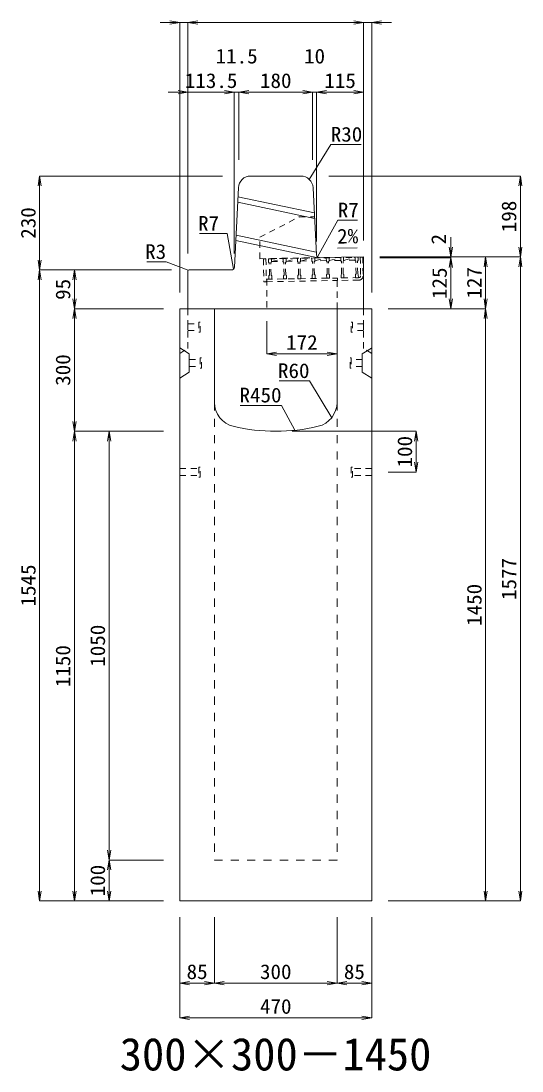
# Model space of a CAD drawing. Units: millimetres at full size. Extents: x -22536 to 51867, y -19720 to 38340.
# Drawn here: x 13776 to 15003, y 31054 to 33625 of the extents above; entities that cross this region are included whole.
import ezdxf
from ezdxf.enums import TextEntityAlignment as Align

# ---------------------------------------------------------------- set-up
doc = ezdxf.new("R2010")
doc.units = ezdxf.units.MM
doc.header["$LTSCALE"] = 20
for name, pattern in [('USER1', [2, 1, -1]), ('USER2', [1.35, 0.75, -0.6]), ('USER3', [1.35, 0.75, -0.6])]:
    doc.linetypes.add(name, pattern=pattern)
for name, color, linetype, lineweight in [('インサート', 3, 'USER2', 9), ('グレーチング', 7, 'USER2', 5), ('寸法線', 7, 'Continuous', 13), ('引出線', 4, 'Continuous', 13), ('本体', 2, 'Continuous', 13)]:
    doc.layers.add(name, color=color, linetype=linetype, lineweight=lineweight)
doc.layers.add('文字', color=7, linetype='Continuous')
doc.styles.add('ＭＳ 明朝', font='')
doc.styles.get('ＭＳ 明朝').set_extended_font_data('MS Mincho')

# ---------------------------------------------------------------- blocks, each defined once
blk = doc.blocks.new('open_arrow')
at = {"color": 0, "linetype": 'Continuous', "lineweight": -2}
blk.add_lwpolyline([(7.5, 1.25), (0, 0), (7.5, -1.25)], dxfattribs=at)

msp = doc.modelspace()

# ---------------------------------------------------------------- linework, layer by layer
at = {"layer": 'インサート'}
for p, q in [((14185, 32883.5), (14212, 32883.5)), ((14185, 32883.5), (14185, 32866.5)), ((14215, 32887.5), (14212, 32887.5)), ((14212, 32887.5), (14212, 32862.5)), ((14215, 32862.5), (14215, 32887.5)), ((14585, 32887.5), (14588, 32887.5)), ((14585, 32862.5), (14585, 32887.5)), ((14588, 32887.5), (14588, 32862.5)), ((14615, 32883.5), (14588, 32883.5)), ((14615, 32883.5), (14615, 32866.5)), ((14185, 32866.5), (14212, 32866.5)), ((14212, 32862.5), (14215, 32862.5)), ((14588, 32862.5), (14585, 32862.5)), ((14615, 32866.5), (14588, 32866.5)), ((14188.2, 32795.5), (14215.2, 32795.5)), ((14188.2, 32795.5), (14188.2, 32778.5)), ((14218.2, 32799.5), (14215.2, 32799.5)), ((14215.2, 32799.5), (14215.2, 32774.5)), ((14218.2, 32774.5), (14218.2, 32799.5)), ((14581.8, 32799.5), (14584.8, 32799.5)), ((14581.8, 32774.5), (14581.8, 32799.5)), ((14584.8, 32799.5), (14584.8, 32774.5)), ((14611.8, 32795.5), (14584.8, 32795.5)), ((14611.8, 32795.5), (14611.8, 32778.5)), ((14188.2, 32778.5), (14215.2, 32778.5)), ((14215.2, 32774.5), (14218.2, 32774.5)), ((14584.8, 32774.5), (14581.8, 32774.5)), ((14611.8, 32778.5), (14584.8, 32778.5)), ((14165, 32528.5), (14212, 32528.5)), ((14165, 32528.5), (14165, 32511.5)), ((14215, 32532.5), (14212, 32532.5)), ((14212, 32532.5), (14212, 32507.5)), ((14215, 32507.5), (14215, 32532.5)), ((14588, 32532.5), (14585, 32532.5)), ((14585, 32532.5), (14585, 32507.5)), ((14588, 32507.5), (14588, 32532.5)), ((14635, 32528.5), (14588, 32528.5)), ((14635, 32511.5), (14635, 32528.5)), ((14165, 32511.5), (14212, 32511.5)), ((14212, 32507.5), (14215, 32507.5)), ((14585, 32507.5), (14588, 32507.5)), ((14635, 32511.5), (14588, 32511.5))]:
    msp.add_line(p, q, dxfattribs=at)
at = {"layer": 'グレーチング'}
for p, q in [((14375.93, 33042.22), (14369.93, 33042.11)), ((14369.93, 33042.11), (14370.9, 32986.12)), ((14375.93, 33042.22), (14376.9, 32986.23)), ((14382.43, 33042.33), (14601.39, 33046.13)), ((14382.43, 33042.33), (14382.56, 33034.33)), ((14389.43, 33042.45), (14389.56, 33034.45)), ((14389.55, 33035.45), (14418.22, 33042.95)), ((14389.55, 33035.45), (14418.34, 33035.95)), ((14418.22, 33042.95), (14418.36, 33034.95)), ((14425.22, 33043.07), (14425.36, 33035.07)), ((14425.34, 33036.07), (14453.52, 33043.56)), ((14425.34, 33036.07), (14453.64, 33036.57)), ((14453.52, 33043.56), (14453.65, 33035.57)), ((14460.51, 33043.69), (14460.65, 33035.69)), ((14460.64, 33036.69), (14488.81, 33044.18)), ((14460.64, 33036.69), (14488.93, 33037.18)), ((14488.51, 33044.17), (14488.65, 33036.17)), ((14490.18, 33034.7), (14488.65, 33036.17)), ((14494.17, 33034.77), (14495.65, 33036.3)), ((14495.51, 33044.29), (14495.65, 33036.3)), ((14495.63, 33037.3), (14523.8, 33044.79)), ((14523.93, 33037.79), (14495.63, 33037.3)), ((14523.8, 33044.79), (14523.94, 33036.79)), ((14525.47, 33035.31), (14523.94, 33036.79)), ((14529.47, 33035.38), (14530.94, 33036.91)), ((14530.8, 33044.91), (14530.94, 33036.91)), ((14530.93, 33037.91), (14559.1, 33045.4)), ((14559.22, 33038.4), (14530.93, 33037.91)), ((14559.1, 33045.4), (14559.24, 33037.4)), ((14560.76, 33035.93), (14559.24, 33037.4)), ((14561.3, 33004.93), (14560.76, 33035.93)), ((14564.76, 33036), (14566.24, 33037.52)), ((14565.3, 33005), (14564.76, 33036)), ((14566.1, 33045.52), (14566.24, 33037.52)), ((14566.22, 33038.52), (14594.39, 33046.01)), ((14594.52, 33039.01), (14566.22, 33038.52)), ((14594.39, 33046.01), (14594.53, 33038.01)), ((14596.06, 33036.54), (14594.53, 33038.01)), ((14596.6, 33005.54), (14596.06, 33036.54)), ((14600.06, 33036.61), (14601.53, 33038.14)), ((14600.6, 33005.61), (14600.06, 33036.61)), ((14601.39, 33046.13), (14601.53, 33038.14)), ((14606.89, 33046.23), (14612.89, 33046.33)), ((14606.89, 33046.23), (14607.69, 33000.24)), ((14612.89, 33046.33), (14613.69, 33000.34)), ((14612.89, 33046.33), (14613.69, 33000.34)), ((14384.09, 33032.86), (14382.56, 33034.33)), ((14384.63, 33001.86), (14384.09, 33032.86)), ((14388.09, 33032.93), (14389.56, 33034.45)), ((14388.63, 33001.93), (14388.09, 33032.93)), ((14419.89, 33033.48), (14418.36, 33034.95)), ((14420.42, 33002.48), (14419.89, 33033.48)), ((14423.88, 33033.55), (14425.36, 33035.07)), ((14424.42, 33002.55), (14423.88, 33033.55)), ((14455.18, 33034.09), (14453.65, 33035.57)), ((14455.72, 33003.1), (14455.18, 33034.09)), ((14459.18, 33034.16), (14460.65, 33035.69)), ((14459.72, 33003.17), (14459.18, 33034.16)), ((14490.71, 33003.7), (14490.18, 33034.7)), ((14494.71, 33003.77), (14494.17, 33034.77)), ((14526.01, 33004.32), (14525.47, 33035.31)), ((14530.01, 33004.39), (14529.47, 33035.38)), ((14376.9, 32986.23), (14370.9, 32986.12)), ((14376.8, 32992.22), (14550.77, 32995.25)), ((14376.9, 32986.22), (14550.87, 32989.25)), ((14384.63, 33001.86), (14383.16, 33000.34)), ((14383.16, 33000.34), (14383.29, 32992.34)), ((14383.29, 32992.34), (14390.29, 32992.46)), ((14388.63, 33001.93), (14390.15, 33000.46)), ((14390.15, 33000.46), (14390.29, 32992.46)), ((14420.42, 33002.48), (14418.95, 33000.96)), ((14418.95, 33000.96), (14419.09, 32992.96)), ((14419.09, 32992.96), (14426.09, 32993.08)), ((14424.42, 33002.55), (14425.95, 33001.08)), ((14425.95, 33001.08), (14426.09, 32993.08)), ((14455.72, 33003.1), (14454.25, 33001.57)), ((14454.25, 33001.57), (14454.38, 32993.57)), ((14454.38, 32993.57), (14461.38, 32993.69)), ((14459.72, 33003.17), (14461.24, 33001.69)), ((14461.24, 33001.69), (14461.38, 32993.69)), ((14490.71, 33003.7), (14489.24, 33002.18)), ((14489.24, 33002.18), (14489.38, 32994.18)), ((14496.38, 32994.3), (14489.38, 32994.18)), ((14494.71, 33003.77), (14496.24, 33002.3)), ((14496.24, 33002.3), (14496.38, 32994.3)), ((14526.01, 33004.32), (14524.53, 33002.79)), ((14524.53, 33002.79), (14524.67, 32994.79)), ((14531.67, 32994.91), (14524.67, 32994.79)), ((14530.01, 33004.39), (14531.53, 33002.91)), ((14531.53, 33002.91), (14531.67, 32994.91)), ((14603.76, 32996.17), (14550.77, 32995.25)), ((14550.77, 32995.25), (14550.87, 32989.25)), ((14603.87, 32990.17), (14550.87, 32989.25)), ((14561.3, 33004.93), (14559.83, 33003.41)), ((14559.83, 33003.41), (14559.97, 32995.41)), ((14566.97, 32995.53), (14559.97, 32995.41)), ((14565.3, 33005), (14566.83, 33003.53)), ((14566.83, 33003.53), (14566.97, 32995.53)), ((14596.6, 33005.54), (14595.12, 33004.02)), ((14595.12, 33004.02), (14595.26, 32996.02)), ((14602.26, 32996.14), (14595.26, 32996.02)), ((14600.6, 33005.61), (14602.12, 33004.14)), ((14602.12, 33004.14), (14602.26, 32996.14))]:
    msp.add_line(p, q, dxfattribs=at)
for radius, start, end in [(4, 270.99562, 0.99536), (10, 270.99553, 0.99532)]:
    msp.add_arc((14603.69, 33000.17), radius, start, end, dxfattribs=at)
at = {"layer": '寸法線'}
for p, q in [((14233, 33620.58), (14117, 33620.58)), ((14165, 32960), (14165, 33620.58)), ((14185, 33620.58), (14615, 33620.58)), ((14185, 33055), (14185, 33620.58)), ((14185, 33055), (14185, 33620.58)), ((14567, 33620.58), (14683, 33620.58)), ((14615, 33087), (14615, 33620.58)), ((14615, 33087), (14615, 33620.58)), ((14635, 32960), (14635, 33620.58)), ((14137, 33450.58), (14298.5, 33450.58)), ((14185, 33055), (14185, 33450.58)), ((14250.5, 33450.58), (14358, 33450.58)), ((14298.5, 33055), (14298.5, 33450.58)), ((14298.5, 33055), (14298.5, 33450.58)), ((14310, 33285), (14310, 33450.58)), ((14310, 33450.58), (14490, 33450.58)), ((14310, 33285), (14310, 33450.58)), ((14442, 33450.58), (14548, 33450.58)), ((14490, 33285), (14490, 33450.58)), ((14490, 33285), (14490, 33450.58)), ((14500, 33085), (14500, 33450.58)), ((14500, 33450.58), (14615, 33450.58)), ((14500, 33085), (14500, 33450.58)), ((14615, 33087), (14615, 33450.58)), ((13822.06, 33245), (13822.06, 33015)), ((14270, 33245), (13822.06, 33245)), ((14530, 33245), (14998.78, 33245)), ((14998.78, 33245), (14998.78, 33047)), ((14828.78, 33095), (14828.78, 32997)), ((14655, 33047), (14828.78, 33047)), ((14655, 33047), (14913.78, 33047)), ((14655, 33047), (14998.78, 33047)), ((14655, 33047), (14998.78, 33047)), ((14655, 33045), (14828.78, 33045)), ((14655, 33045), (14828.78, 33045)), ((14828.78, 33045), (14828.78, 32920)), ((14913.78, 33047), (14913.78, 32920)), ((14998.78, 33047), (14998.78, 31470)), ((13822.06, 31470), (13822.06, 33015)), ((14145, 33015), (13822.06, 33015)), ((14145, 33015), (13822.06, 33015)), ((13907.06, 33015), (13907.06, 32920)), ((14145, 33015), (13907.06, 33015)), ((14125, 32920), (13907.06, 32920)), ((13907.06, 32920), (13907.06, 32620)), ((14125, 32920), (13907.06, 32920)), ((14675, 32920), (14828.78, 32920)), ((14675, 32920), (14913.78, 32920)), ((14675, 32920), (14913.78, 32920)), ((14913.78, 32920), (14913.78, 31470)), ((14378, 32890), (14378, 32809.77)), ((14378, 32809.77), (14550, 32809.77)), ((14125, 32620), (13907.06, 32620)), ((13907.06, 31470), (13907.06, 32620)), ((14125, 32620), (13907.06, 32620)), ((13992.06, 32620), (13992.06, 31570)), ((14125, 32620), (13992.06, 32620)), ((14440, 32620), (14743.78, 32620)), ((14743.78, 32620), (14743.78, 32520)), ((14675, 32520), (14743.78, 32520)), ((14125, 31570), (13992.06, 31570)), ((13992.06, 31570), (13992.06, 31470)), ((14125, 31570), (13992.06, 31570)), ((14125, 31470), (13822.06, 31470)), ((14125, 31470), (13907.06, 31470)), ((14125, 31470), (13992.06, 31470)), ((14675, 31470), (14913.78, 31470)), ((14675, 31470), (14998.78, 31470)), ((14165, 31430), (14165, 31268.84)), ((14165, 31430), (14165, 31183.84)), ((14250, 31430), (14250, 31268.84)), ((14250, 31430), (14250, 31268.84)), ((14550, 31430), (14550, 31268.84)), ((14550, 31430), (14550, 31268.84)), ((14635, 31430), (14635, 31268.84)), ((14635, 31430), (14635, 31183.84)), ((14165, 31268.84), (14250, 31268.84)), ((14250, 31268.84), (14550, 31268.84)), ((14550, 31268.84), (14635, 31268.84)), ((14165, 31183.84), (14635, 31183.84))]:
    msp.add_line(p, q, dxfattribs=at)
at = {"layer": '引出線'}
for points in [[(14482.14, 33236.74), (14534.6, 33322.07), (14609.27, 33322.07)], [(14501.83, 33046.93), (14551.86, 33136.53), (14599.79, 33136.53)], [(14296.67, 33016.93), (14281.31, 33103.9), (14213.38, 33103.9)], [(14550.86, 33068.59), (14599.57, 33069.56), (14550.83, 33068.59)], [(14185.88, 33014.12), (14131.81, 33034.81), (14084.09, 33034.81)], [(14537.07, 32653.32), (14482.66, 32743.21), (14407.98, 32743.21)], [(14446.44, 32622.4), (14414.22, 32683.55), (14313.21, 32683.55)]]:
    msp.add_lwpolyline(points, dxfattribs=at)
at = {"layer": '本体', "lineweight": 20}
for p, q in [((14338.54, 33245), (14461.46, 33245)), ((14298.83, 33021.65), (14308.57, 33216.5)), ((14499.66, 33051.77), (14491.42, 33216.5)), ((14506.77, 33045.12), (14615, 33046.99)), ((14615, 32920), (14615, 33046.99)), ((14185, 33012), (14185, 32920)), ((14291.84, 33015), (14188, 33015)), ((14615, 32920), (14185, 32920))]:
    msp.add_line(p, q, dxfattribs=at)
at = {"layer": '本体', "lineweight": 9}
for p, q in [((14494.52, 33154.65), (14307.45, 33194.05)), ((14495.19, 33141.22), (14306.8, 33180.9)), ((14499.32, 33058.59), (14302.75, 33100)), ((14499.99, 33045.17), (14302.09, 33086.85)), ((14165, 32824), (14188.2, 32809.5)), ((14188.2, 32809.5), (14188.2, 32764.5)), ((14634.58, 32823.74), (14611.8, 32809.5)), ((14611.8, 32809.5), (14611.8, 32764.5)), ((14188.2, 32764.5), (14165, 32750)), ((14611.8, 32764.5), (14635, 32750))]:
    msp.add_line(p, q, dxfattribs=at)
at = {"layer": '本体', "linetype": 'USER3', "lineweight": 9}
for p, q in [((14360.81, 33095), (14457.7, 33145)), ((14457.7, 33145), (14495, 33145)), ((14360.81, 33042.58), (14360.81, 33095)), ((14360.81, 33042.58), (14506.77, 33045.11)), ((14378, 32992.24), (14378, 32920)), ((14550, 32920), (14550, 32995.23))]:
    msp.add_line(p, q, dxfattribs=at)
at = {"layer": '本体'}
for p, q in [((14165, 32920), (14165, 31470)), ((14165, 32920), (14250, 32920)), ((14250, 32920), (14250, 32690.53)), ((14550, 32920), (14635, 32920)), ((14550, 32920), (14550, 32690.53)), ((14635, 32920), (14635, 31470)), ((14165, 31470), (14635, 31470))]:
    msp.add_line(p, q, dxfattribs=at)
at = {"layer": '本体', "linetype": 'USER2', "lineweight": 9}
for p, q in [((14185, 32823), (14185, 32920)), ((14615, 32823), (14615, 32920)), ((14165, 32810.5), (14185, 32823)), ((14635, 32810.5), (14615, 32823))]:
    msp.add_line(p, q, dxfattribs=at)
at = {"layer": '本体', "linetype": 'USER1', "lineweight": 15}
for p, q in [((14250, 32690.53), (14250, 31570)), ((14550, 32690.53), (14550, 31570)), ((14250, 31570), (14550, 31570))]:
    msp.add_line(p, q, dxfattribs=at)
at = {"layer": '本体', "lineweight": 20}
for centre, radius, start, end in [((14338.54, 33215), 30, 90, 177.13784), ((14461.46, 33215), 30, 2.86268, 90), ((14506.65, 33052.12), 7, 182.86268, 270.99344), ((14188, 33012), 3, 90, 180), ((14291.84, 33022), 7, 270, 357.13784)]:
    msp.add_arc(centre, radius, start, end, dxfattribs=at)
at = {"layer": '本体'}
for centre, radius, start, end in [((14310, 32690.53), 60, 180, 256.65764), ((14490, 32690.53), 60, 283.34236, 0), ((14400, 33070), 450, 256.65764, 283.34236)]:
    msp.add_arc(centre, radius, start, end, dxfattribs=at)

# ---------------------------------------------------------------- block references
at = {"layer": '寸法線', "xscale": 3.2, "yscale": 3.2}
for p, rotation in [((14165, 33620.58), 180), ((14615, 33620.58), 180), ((14615, 33620.58), 180), ((14185, 33450.58), 180), ((14298.5, 33450.58), 180), ((14298.5, 33450.58), 180), ((14490, 33450.58), 180), ((14490, 33450.58), 180), ((14615, 33450.58), 180), ((13822.06, 33245), 270), ((14998.78, 33245), 270), ((14828.78, 33047), 90), ((14998.78, 33047), 90), ((13822.06, 33015), 90), ((14828.78, 33045), 270), ((14828.78, 33045), 270), ((14913.78, 33047), 270), ((14998.78, 33047), 270), ((13822.06, 33015), 270), ((13907.06, 33015), 270), ((13907.06, 32920), 90), ((14828.78, 32920), 90), ((14913.78, 32920), 90), ((13907.06, 32920), 270), ((14913.78, 32920), 270), ((14550, 32809.77), 180), ((13907.06, 32620), 90), ((13907.06, 32620), 270), ((13992.06, 32620), 270), ((14743.78, 32620), 270), ((14743.78, 32520), 90), ((13992.06, 31570), 90), ((13992.06, 31570), 270), ((13822.06, 31470), 90), ((13907.06, 31470), 90), ((13992.06, 31470), 90), ((14913.78, 31470), 90), ((14998.78, 31470), 90), ((14250, 31268.84), 180), ((14550, 31268.84), 180), ((14635, 31268.84), 180), ((14635, 31183.84), 180)]:
    msp.add_blockref('open_arrow', p, dxfattribs=dict(at, rotation=rotation))
for p in [(14185, 33620.58), (14185, 33620.58), (14635, 33620.58), (14310, 33450.58), (14310, 33450.58), (14500, 33450.58), (14500, 33450.58), (14378, 32809.77), (14165, 31268.84), (14250, 31268.84), (14550, 31268.84), (14165, 31183.84)]:
    msp.add_blockref('open_arrow', p, dxfattribs=at)
at = {"layer": '引出線', "xscale": 0.0533, "yscale": 0.0533}
for p, rotation in [((14482.14, 33236.74), 58.4), ((14550.86, 33068.59), 1.1), ((14501.83, 33046.93), 60.8), ((14185.88, 33014.12), 159.1), ((14296.67, 33016.93), 100), ((14537.07, 32653.32), 121.2), ((14446.44, 32622.4), 117.8)]:
    msp.add_blockref('open_arrow', p, dxfattribs=dict(at, rotation=rotation))

# ---------------------------------------------------------------- texts
at = {"layer": '寸法線', "style": 'ＭＳ 明朝', "width": 1.05}
for s, p in [('11.5', (14304.25, 33538.58)), ('10', (14495, 33538.58)), ('113.5', (14241.75, 33478.58)), ('180', (14400, 33478.58)), ('115', (14557.5, 33478.58)), ('172', (14464, 32837.77)), ('85', (14207.5, 31296.84)), ('300', (14400, 31296.84)), ('85', (14592.5, 31296.84)), ('470', (14400, 31211.84))]:
    msp.add_text(s, height=36.03, dxfattribs=at).set_placement(p, align=Align.MIDDLE_CENTER)
for s, p in [('230', (13794.06, 33130)), ('198', (14970.78, 33146)), ('2', (14798.78, 33090.34)), ('125', (14800.78, 32982.5)), ('127', (14885.78, 32983.5)), ('95', (13879.06, 32967.5)), ('300', (13879.06, 32770)), ('100', (14715.78, 32570)), ('1545', (13794.06, 32242.5)), ('1577', (14970.78, 32258.5)), ('1450', (14885.78, 32195)), ('1050', (13964.06, 32095)), ('1150', (13879.06, 32045)), ('100', (13964.06, 31520))]:
    msp.add_text(s, height=36.03, rotation=90, dxfattribs=at).set_placement(p, align=Align.MIDDLE_CENTER)
at = {"layer": '引出線', "style": 'ＭＳ 明朝', "width": 1.05}
for s, p in [('R30', (14534.6, 33365.27)), ('R7', (14551.86, 33179.73))]:
    msp.add_text(s, height=36.03, dxfattribs=at).set_placement(p, align=Align.TOP_LEFT)
for s, p in [('R7', (14261.31, 33147.1)), ('R3', (14131.81, 33078.01)), ('R60', (14482.66, 32786.41)), ('R450', (14414.22, 32726.75))]:
    msp.add_text(s, height=36.03, dxfattribs=at).set_placement(p, align=Align.TOP_RIGHT)
msp.add_text('2%', height=36.03, rotation=1.146, dxfattribs=at).set_placement((14549.89, 33115.48), align=Align.TOP_LEFT)
at = {"layer": '文字', "style": 'ＭＳ 明朝'}
msp.add_text('300×300－1450', height=80.06, dxfattribs=at).set_placement((14399.52, 31095.03), align=Align.MIDDLE_CENTER)

doc.saveas('drawing.dxf')
